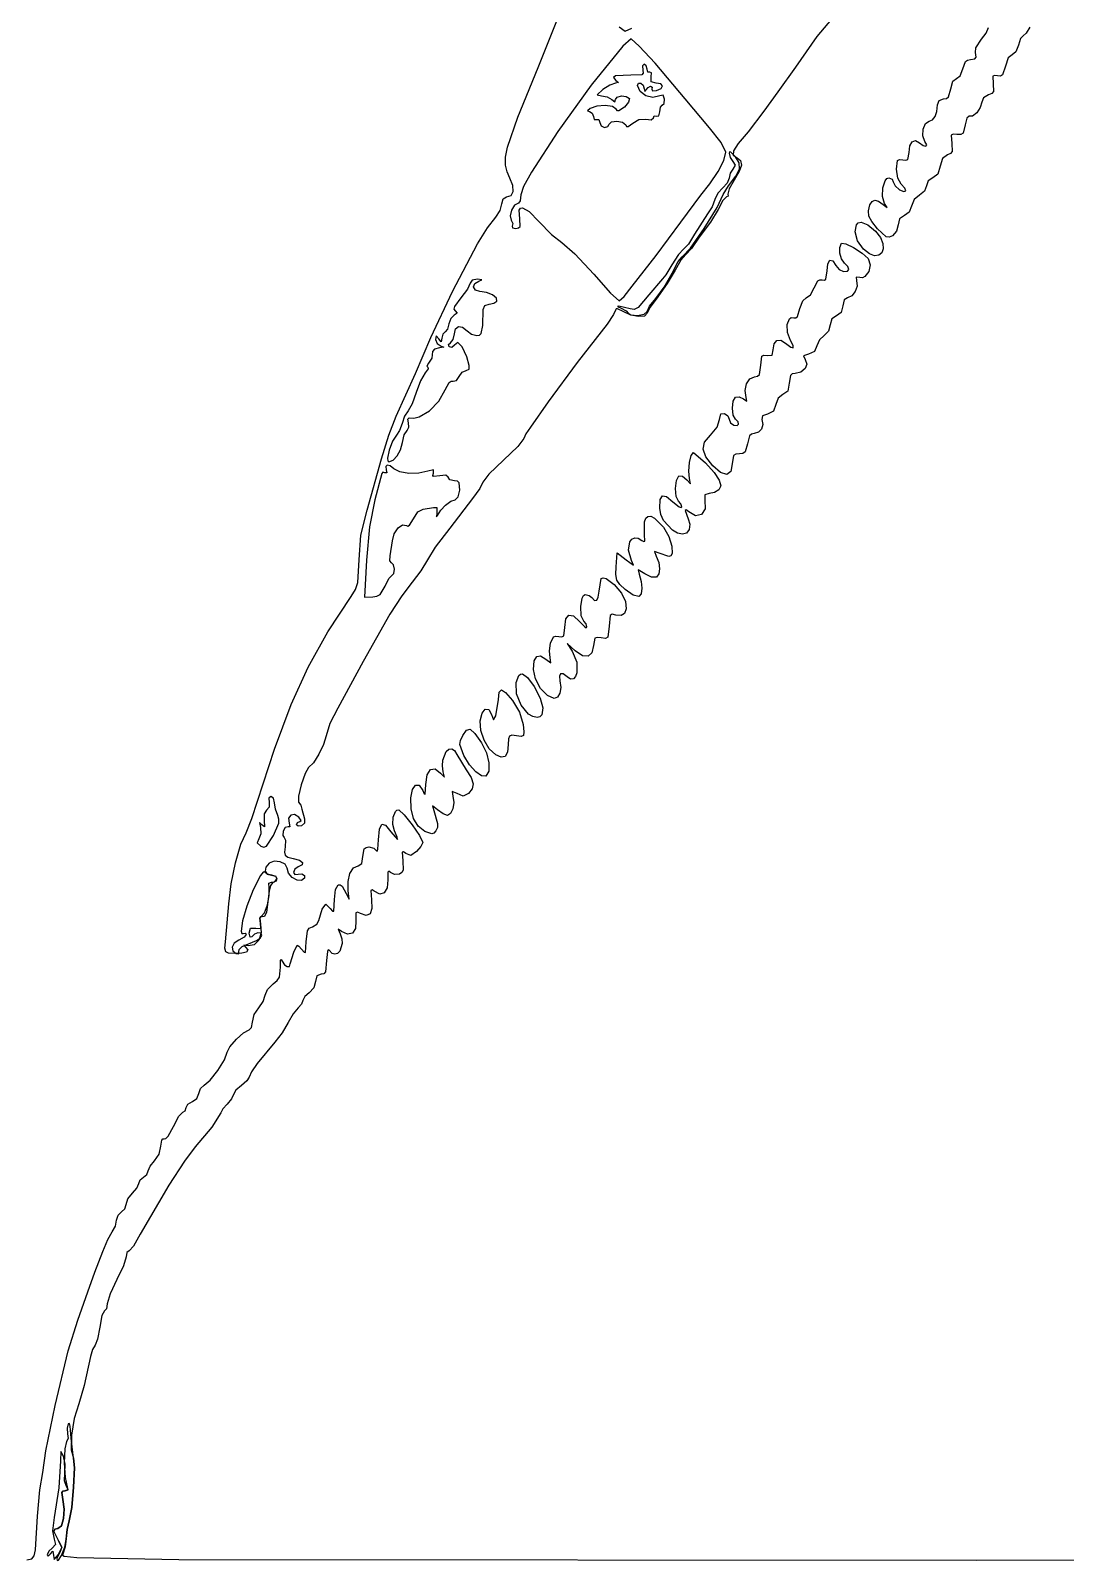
# Model space of a CAD drawing. Extents: x 0 to 397, y 0 to 706.
# Drawn here: x 111.4 to 227, y 0.3 to 171.3 of the extents above; entities that cross this region are included whole.
import ezdxf

# ---------------------------------------------------------------- set-up
doc = ezdxf.new("R2010")
doc.units = 0

msp = doc.modelspace()

# ---------------------------------------------------------------- linework, layer by layer
at = {"layer": 'Layer 1', "color": 7}
for points in [[(200.885596, 172.601196), (199.243723, 170.662504), (196.852593, 167.245497), (194.865748, 164.497709), (193.322344, 162.318599), (191.558454, 160.018486), (190.453311, 158.701059), (189.921917, 157.878271), (189.900111, 157.399308), (190.323731, 157.11336), (190.729922, 156.806035), (190.81127, 156.303381), (190.564535, 155.581124), (189.986475, 154.614986), (189.428072, 153.628178), (189.301733, 153.046182), (189.336041, 152.83866), (189.163444, 152.752318), (188.750473, 152.337804), (188.207063, 151.341206), (187.35969, 149.929388), (186.10627, 148.253693), (185.234997, 146.98744), (184.604494, 146.295069), (184.061084, 145.659981), (183.399404, 144.531179), (182.522707, 143.053745), (181.461595, 141.580544), (180.619778, 140.429871), (180.269558, 139.72846), (179.992776, 139.424018), (179.309958, 139.364349), (178.442394, 139.533743), (177.611376, 139.91649), (176.978801, 140.224554), (176.803487, 140.216429), (176.741778, 140.096054), (176.531781, 139.576738), (175.825128, 138.531264), (172.461875, 134.231473), (169.214201, 129.821748), (167.238997, 126.999524), (166.733731, 126.259704), (166.518977, 125.719645), (165.839924, 124.847314), (164.218159, 123.308761), (162.598687, 121.758786), (161.925102, 120.859423), (161.583789, 120.14443), (160.763051, 119.037325), (158.217052, 115.710628), (156.606268, 113.59396), (155.752545, 112.182848), (154.987546, 110.935645), (154.027814, 109.670716), (152.853427, 108.139913), (151.521943, 106.107393), (148.545644, 100.793057), (145.7019, 95.602282), (144.838211, 93.886326), (144.399444, 92.485488), (144.130489, 91.52779), (143.612528, 90.43307), (143.001897, 89.484467), (142.454931, 88.965117), (142.050758, 88.304264), (141.612057, 87.026866), (141.31451, 85.74378), (141.333803, 85.065861), (141.564784, 84.752727), (141.689403, 84.313386), (141.974095, 83.212366), (142.001435, 82.736424), (141.660475, 82.429551), (141.272596, 82.381221), (141.1112, 82.560432), (141.222193, 82.801865), (141.489025, 82.902274), (141.614129, 83.046031), (141.370139, 83.399338), (140.880483, 83.686654), (140.45909, 83.623793), (140.219995, 83.280871), (140.277233, 82.728002), (140.364501, 82.308681), (140.153055, 82.311371), (139.835863, 82.267935), (139.596724, 81.840059), (139.55858, 81.344495), (139.72443, 81.138384), (139.88168, 80.827498), (139.82356, 80.08005), (139.739649, 79.50107), (139.819018, 79.153964), (140.12335, 78.950196), (140.714325, 78.80123), (141.424114, 78.596139), (141.765074, 78.351923), (141.723975, 78.090972), (141.287589, 77.835676), (140.913865, 77.574488), (140.758422, 77.231015), (140.910602, 77.005898), (141.2763, 77.028168), (141.703691, 77.068737), (142.004081, 76.887056), (141.993233, 76.585872), (141.671764, 76.339192), (141.157618, 76.347036), (140.630143, 76.653561), (140.218754, 77.148272), (140.052866, 77.720671), (139.823219, 78.152587), (139.272962, 78.423272), (138.610125, 78.477065), (138.042737, 78.258304), (137.673582, 77.800547), (137.6086, 77.362733), (137.829565, 77.034391), (138.318257, 76.905048), (138.73798, 76.794353), (138.914319, 76.54151), (138.827199, 76.265384), (138.456546, 76.084839), (138.193858, 75.7822), (138.045206, 75.141158), (137.743625, 72.783366), (137.538049, 72.319474), (137.272975, 72.245909), (137.094205, 72.255561), (137.004335, 72.130242), (137.083886, 71.444397), (137.143589, 70.481628), (136.878614, 69.667851), (136.368965, 69.141479), (135.694647, 69.040921), (135.214957, 69.092206), (135.416305, 68.865943), (135.67752, 68.560343), (135.529591, 68.329853), (135.003108, 68.191106), (134.128665, 68.16074), (133.501663, 68.205531), (133.185116, 68.365616), (133.09922, 68.748611), (133.16417, 69.462138), (133.520829, 73.730046), (133.79766, 75.946991), (134.289003, 78.318453), (134.881416, 80.380088), (135.46146, 81.667551), (136.11507, 83.270574), (138.654101, 91.009818), (140.484137, 95.994262), (142.403073, 100.182046), (144.592766, 104.10626), (147.205793, 108.059579), (147.690934, 108.858114), (147.968014, 109.648314), (148.111374, 112.172617), (148.297288, 114.940646), (148.984852, 117.707351), (150.61257, 123.471744), (151.397986, 126.105849), (152.252988, 128.22825), (154.384825, 132.990753), (156.095269, 137.034956), (158.54443, 142.168978), (161.326394, 147.491428), (162.443779, 149.284257), (163.369375, 150.481839), (163.844214, 151.222761), (164.04177, 151.981145), (164.191701, 152.538182), (164.581873, 152.752318), (165.074478, 152.908047), (165.30617, 153.33987), (165.267525, 153.994736), (164.949115, 154.819597), (164.628065, 155.544823), (164.457365, 156.293217), (164.464034, 157.170959), (164.675095, 158.28423), (165.81847, 161.642081), (168.103656, 167.216216), (170.789002, 173.918645)], [(177.142181, 171.754705), (177.834331, 171.26796), (178.570932, 171.59666)], [(223.046007, 171.714135), (222.650808, 171.028908), (222.301646, 170.743996), (222.016204, 170.43311), (221.77389, 169.685662), (221.477909, 168.938214), (221.063395, 168.627328), (220.637504, 168.272389), (220.326442, 167.357327), (220.003253, 166.374223), (219.762135, 166.230201), (219.421566, 166.261599), (219.083064, 166.315271), (218.910391, 166.220015), (218.963307, 165.39447), (218.988266, 164.514025), (218.789674, 164.297309), (218.417913, 164.155867), (217.88341, 163.830165), (217.664026, 163.319783), (217.503925, 162.719912), (217.119028, 162.153014), (216.652441, 161.777476), (216.24727, 161.751685), (216.00178, 161.544428), (215.834872, 160.78472), (215.592955, 159.859913), (215.326673, 159.718416), (214.901774, 159.720389), (214.465862, 159.737196), (214.249488, 159.621744), (214.317927, 158.725908), (214.376267, 157.810537), (214.192365, 157.592333), (213.836385, 157.454496), (213.265502, 157.046244), (213.009473, 156.169678), (212.754591, 155.296024), (212.195967, 154.882744), (211.690524, 154.546415), (211.490411, 153.987041), (211.26234, 153.388244), (210.712536, 152.939996), (210.127497, 152.444784), (209.830591, 151.719384), (209.560583, 151.030188), (209.020965, 150.649761), (208.497266, 150.290854), (208.315409, 149.615769), (208.13073, 148.905142), (207.686759, 148.381046), (207.326853, 148.229737), (206.979218, 148.288442), (206.011063, 149.184321), (205.376989, 149.975189), (205.052212, 150.600593), (204.998634, 151.182142), (205.178154, 151.841445), (205.415993, 152.235724), (205.73572, 152.373126), (206.148316, 152.253947), (206.664761, 151.878487), (207.092636, 151.544362), (206.816455, 152.01219), (206.5673, 152.799232), (206.599894, 153.743404), (206.861947, 154.536168), (207.062681, 154.779354), (207.301172, 154.868986), (207.64372, 154.738458), (207.786242, 154.424838), (207.993499, 153.981485), (208.491798, 153.539718), (208.974922, 153.330042), (209.1802, 153.416467), (209.085375, 153.720446), (208.668187, 154.16343), (208.294463, 154.835693), (208.13902, 155.835245), (208.264521, 156.815968), (208.478646, 156.935482), (208.844576, 156.883348), (209.200981, 156.830382), (209.416165, 156.924756), (209.550132, 157.703557), (209.648816, 158.435098), (209.909921, 158.892595), (210.281027, 159.027037), (210.709713, 158.789408), (211.123235, 158.477045), (211.422589, 158.407967), (211.517553, 158.562594), (211.317903, 158.921347), (211.074601, 159.552412), (211.11166, 160.311998), (211.3754, 160.950669), (211.812145, 161.21899), (212.179827, 161.351827), (212.468664, 161.722625), (212.657489, 162.289809), (212.725134, 163.011808), (212.902361, 163.512841), (213.408465, 163.688436), (213.737177, 163.746534), (213.966472, 163.938908), (214.202215, 164.834964), (214.421335, 165.683792), (214.841802, 165.981493), (215.273029, 166.275445), (215.547358, 167.039827), (215.845059, 167.855582), (216.0945, 168.040399), (216.429303, 168.098514), (216.901761, 168.176566), (217.046664, 168.363097), (216.954259, 168.880755), (217.022323, 169.390475), (217.631923, 170.359115), (218.147155, 171.025601), (218.440138, 171.682033)], [(177.568337, 169.597467), (174.033981, 165.229718), (170.306446, 160.056542), (167.357382, 155.494754), (166.478417, 153.885883), (166.158438, 152.961163), (166.079724, 152.315447), (165.890679, 152.046762), (165.468785, 151.812098), (165.127224, 151.261655), (164.963926, 150.62575), (165.076821, 150.134705), (165.270011, 149.751632), (165.214757, 149.456666), (165.236409, 149.292712), (165.614454, 149.224538), (165.92066, 149.26869), (166.081841, 149.429326), (166.037788, 150.269114), (165.988746, 151.243889), (166.120915, 151.467596), (166.352422, 151.516228), (167.09809, 151.090397), (168.195025, 149.970663), (169.600184, 148.526964), (170.763249, 147.627512), (172.213608, 146.383705), (174.310079, 144.112785), (176.202866, 141.992589), (177.164053, 141.110644), (177.708963, 141.592892), (178.601271, 142.752473), (181.272859, 146.192058), (184.04393, 149.930094), (186.262198, 152.928707), (187.300837, 154.200345), (188.206225, 155.572558), (188.846302, 156.821408), (189.089008, 157.72296), (188.553623, 158.838047), (187.266557, 160.464045), (184.532527, 163.70678), (181.171832, 167.678179), (179.400583, 169.582717), (178.507785, 170.391218), (177.568337, 169.597467)], [(179.802127, 166.911063), (179.843209, 166.567942), (179.687077, 166.383572), (178.465804, 166.360377), (176.725991, 166.280561), (176.511094, 166.069864), (176.792225, 165.766298), (177.075374, 165.519442), (176.741778, 165.449857), (176.108982, 165.237881), (175.330666, 164.74677), (174.68839, 164.158689), (175.171916, 164.048975), (175.807093, 163.919153), (176.318444, 163.61788), (176.653539, 163.371024), (176.741778, 163.61788), (176.945116, 163.905323), (177.413864, 164.031469), (177.936124, 163.980277), (178.299998, 163.735708), (178.213612, 163.32459), (177.74014, 162.765569), (177.128026, 162.354891), (176.949415, 162.375391), (176.837381, 162.541907), (176.411583, 162.844167), (175.595294, 162.965285), (174.670591, 162.896764), (173.919554, 162.630102), (173.632966, 162.372354), (173.831359, 162.282616), (174.142862, 162.117295), (174.272332, 161.727343), (174.375961, 161.403008), (174.62511, 161.395379), (174.874259, 161.38775), (174.977888, 161.063415), (175.133331, 160.67505), (175.507055, 160.513434), (175.880779, 160.617063), (176.036222, 160.866212), (176.301087, 161.141605), (176.89678, 161.210126), (177.524951, 161.085436), (177.887248, 160.781193), (177.989763, 160.617311), (178.148304, 160.594617), (178.672885, 160.982982), (179.361066, 161.408873), (180.143969, 161.414076), (180.742501, 161.370332), (180.975114, 161.585879), (181.078743, 161.790446), (181.327892, 161.748157), (181.577041, 161.8076), (181.68067, 162.25651), (181.767012, 162.769449), (181.974534, 162.98288), (182.167327, 163.182552), (182.218304, 163.662683), (182.066786, 164.111549), (181.689842, 164.046858), (180.921541, 163.847743), (180.118878, 164.033497), (179.483365, 164.511153), (179.216516, 165.187743), (179.321704, 165.455281), (179.566427, 165.442889), (179.818228, 165.21473), (179.944649, 164.834964), (180.013882, 164.509703), (180.150319, 164.658575), (180.377243, 164.969946), (180.67243, 165.099548), (180.857595, 165.005577), (180.819186, 164.779578), (180.886831, 164.60804), (181.327539, 164.644464), (181.848394, 164.873682), (182.012458, 165.139941), (181.823832, 165.360427), (181.286617, 165.452326), (180.737606, 165.60208), (180.724642, 166.158235), (180.761066, 166.598943), (180.589528, 166.666588), (180.363529, 166.688681), (180.269558, 167.019013), (180.175631, 167.407378), (179.949941, 167.568994), (179.774566, 167.37576), (179.802127, 166.911063)], [(189.441786, 157.633002), (189.56614, 157.151151), (189.86512, 156.703432), (190.111976, 156.280098), (189.86512, 155.856764), (189.56614, 155.38391), (189.441786, 154.841469), (189.232192, 154.281258), (188.728116, 153.765496), (188.177474, 153.174196), (187.855696, 152.432348), (187.54534, 151.615976), (187.021729, 150.844847), (185.585217, 148.58989), (184.907354, 147.46519), (184.346966, 146.890559), (183.766558, 146.302081), (183.040629, 145.143955), (182.386579, 144.039495), (181.97912, 143.58009), (180.454766, 141.781275), (179.261627, 140.368311), (178.833382, 140.170061), (178.393132, 140.216352), (177.102494, 140.510128), (176.973707, 140.470253), (177.359139, 140.293257), (177.919792, 140.007684), (178.15289, 139.726343), (178.463555, 139.540826), (179.210518, 139.485749), (179.957438, 139.630696), (180.268852, 139.926721), (180.554955, 140.517668), (181.242167, 141.371347), (182.179101, 142.640819), (183.066029, 144.230965), (183.745568, 145.515298), (184.183277, 146.049536), (185.108493, 147.018722), (186.648931, 149.214352), (188.101924, 151.568533), (188.764805, 153.013374), (189.375111, 153.987041), (190.201967, 155.060886), (190.58611, 155.866378), (190.561073, 156.541826), (190.160395, 157.225543), (189.637975, 157.751535), (189.4929, 157.776307), (189.441786, 157.633002)], [(205.809627, 148.90986), (206.350458, 148.200577), (206.626176, 147.530581), (206.667671, 146.945507), (206.505834, 146.490994), (206.171555, 146.212676), (205.695724, 146.156191), (205.10923, 146.367175), (204.442965, 146.891264), (203.802662, 147.826407), (203.532974, 148.819858), (203.655664, 149.608719), (203.870951, 149.844273), (204.192493, 149.930094), (204.931342, 149.630453), (205.809627, 148.90986)], [(204.988007, 145.844219), (205.207214, 145.161781), (205.038013, 144.396066), (204.605419, 143.824819), (204.329417, 143.698917), (204.034448, 143.725787), (203.650846, 143.764593), (203.688726, 143.382182), (203.738313, 142.777426), (203.527153, 142.151736), (203.139252, 141.661579), (202.658614, 141.463422), (202.279818, 141.218991), (202.141794, 140.548316), (201.967742, 139.813612), (201.436238, 139.44906), (200.913597, 139.09756), (200.730682, 138.436234), (200.531142, 137.743643), (200.04982, 137.243139), (199.535735, 136.752469), (199.25607, 136.084263), (198.963837, 135.46333), (198.328969, 135.174449), (197.755749, 134.983243), (197.931036, 134.557087), (198.115434, 134.045989), (197.934608, 133.539323), (197.471008, 133.151454), (196.807085, 132.99675), (196.490296, 132.943282), (196.286252, 132.763211), (196.144568, 131.905255), (195.986523, 131.024412), (195.45912, 130.634901), (194.929821, 130.251079), (194.66537, 129.521181), (194.392099, 128.77629), (193.736505, 128.470608), (193.172413, 128.257045), (193.107855, 127.853247), (193.199054, 127.285462), (193.058246, 126.785476), (192.7274, 126.429556), (192.248488, 126.293968), (191.943335, 126.232298), (191.724436, 126.033971), (191.492485, 125.14744), (191.248627, 124.230393), (190.989048, 124.063077), (190.588314, 124.02878), (190.181666, 123.999009), (189.940217, 123.83612), (189.794564, 122.882252), (189.633664, 122.025431), (189.183905, 121.702739), (188.494698, 121.918738), (187.615454, 122.677993), (186.827453, 123.689419), (186.526649, 124.546394), (186.707453, 125.323862), (187.364276, 126.096765), (188.099422, 126.99388), (188.383452, 127.873002), (188.504764, 128.495655), (188.912619, 128.538342), (189.286343, 128.261499), (189.441786, 127.881469), (189.597229, 127.501439), (189.970953, 127.224596), (190.324646, 127.183812), (190.488037, 127.339646), (190.436984, 127.602174), (190.147342, 127.881469), (189.887086, 128.349572), (189.804133, 129.120161), (189.896666, 129.891146), (190.162864, 130.36044), (190.576144, 130.394042), (191.052923, 130.155123), (191.432556, 129.915102), (191.352079, 130.301879), (191.227526, 131.085145), (191.381183, 131.843871), (191.749946, 132.417125), (192.270713, 132.643972), (192.619373, 132.697545), (192.832997, 132.893166), (192.969566, 133.91997), (193.093744, 134.938617), (193.307704, 135.062872), (193.675122, 135.011112), (194.237053, 135.032985), (194.380678, 135.654932), (194.487261, 136.331119), (194.779317, 136.692452), (195.215307, 136.71697), (195.75369, 136.382713), (196.32018, 135.938037), (196.614512, 135.851871), (196.612578, 136.11006), (196.290265, 136.69845), (195.95414, 137.568218), (195.928536, 138.45912), (196.174725, 139.101777), (196.38764, 139.245833), (196.653979, 139.226809), (196.879928, 139.218982), (197.071448, 139.385119), (197.360594, 140.253041), (197.661117, 141.110379), (198.06615, 141.463422), (198.516868, 141.785861), (198.927634, 142.561267), (199.346734, 143.346242), (199.582279, 143.481571), (199.844151, 143.454148), (200.101828, 143.413314), (200.265941, 143.548957), (200.377904, 144.472971), (200.471622, 145.260124), (200.709604, 145.650235), (201.027093, 145.603321), (201.359332, 145.079397), (201.719651, 144.628855), (202.229988, 144.412999), (202.662621, 144.450614), (202.823229, 144.635866), (202.709265, 144.94243), (202.318183, 145.34398), (201.991169, 145.815143), (201.8108, 146.458979), (201.803337, 147.096531), (201.995038, 147.548842), (202.481045, 147.490061), (203.355262, 147.064831), (204.297609, 146.455451), (204.988007, 145.844219)], [(160.51399, 143.114423), (160.202443, 142.436648), (159.453539, 141.460953), (158.73643, 140.484728), (158.685189, 140.193829), (158.8263, 140.005391), (159.048771, 139.751346), (158.726464, 139.533021), (158.33272, 139.159605), (158.134502, 138.549123), (157.984925, 137.962585), (157.707288, 137.646717), (157.445615, 137.387381), (157.333696, 136.936222), (157.268962, 136.544418), (156.98621, 136.877308), (156.703591, 137.208963), (156.638724, 136.814866), (156.816436, 136.349817), (157.250793, 136.062038), (157.560797, 135.926968), (157.074404, 135.859896), (156.513884, 135.72734), (156.280654, 135.466196), (156.203352, 134.710281), (155.854851, 134.143278), (155.67683, 133.831776), (155.763129, 133.702306), (155.795452, 133.52089), (155.488315, 133.084945), (154.964527, 132.182538), (154.476195, 130.880082), (154.015996, 129.62212), (153.56003, 128.826914), (153.175414, 128.220312), (152.887635, 127.415802), (152.612292, 126.644453), (152.258632, 126.117579), (151.820212, 125.439793), (151.450285, 124.43227), (151.269867, 123.517748), (151.28854, 123.227469), (151.39997, 123.118966), (151.892873, 123.29896), (152.353662, 123.77919), (152.719134, 124.470029), (152.926088, 125.281848), (153.139166, 126.14514), (153.451727, 126.642513), (153.654442, 126.987309), (153.603422, 127.483183), (153.530264, 127.89289), (153.679622, 128.030341), (154.214231, 128.022128), (154.792014, 128.168294), (155.973958, 128.843715), (157.019178, 129.896498), (157.721399, 131.166538), (158.144998, 131.97753), (158.372572, 132.15064), (158.5977, 132.154316), (158.993693, 132.227033), (159.284911, 132.661964), (159.598619, 133.147563), (160.046206, 133.349528), (160.394001, 133.493638), (160.375348, 133.907623), (160.149923, 134.877762), (159.606998, 135.993599), (159.113991, 136.473862), (158.755392, 136.180219), (158.446314, 135.903905), (158.151789, 135.96573), (158.081101, 136.225771), (158.309127, 136.425752), (158.62063, 136.787482), (158.7501, 137.435756), (158.87618, 138.006357), (159.203905, 138.262006), (159.657506, 138.185403), (160.161212, 137.759253), (160.659114, 137.385529), (161.239302, 137.230086), (161.542834, 137.288234), (161.744832, 137.480691), (161.907463, 138.376614), (161.952971, 140.140505), (162.149733, 140.585446), (162.631716, 140.757866), (163.160619, 140.856247), (163.501667, 141.093005), (163.450404, 141.435404), (163.014569, 141.785905), (162.345768, 142.05895), (161.595607, 142.168978), (161.083186, 142.319735), (160.883966, 142.668335), (161.012697, 143.059268), (161.484129, 143.337026), (161.794133, 143.472096), (161.30774, 143.539168), (160.744839, 143.432893), (160.51399, 143.114423)], [(186.800184, 123.009958), (187.768124, 121.92958), (188.328904, 121.090007), (188.499356, 120.457405), (188.296316, 119.997939), (187.810496, 119.71069), (187.213287, 119.591186), (186.724734, 119.431819), (186.730687, 118.851763), (186.759543, 117.86947), (186.363313, 117.248167), (185.699655, 117.10199), (184.926228, 117.545074), (184.630671, 117.767043), (184.517843, 117.686758), (184.854261, 116.771431), (185.039999, 116.144501), (184.992903, 115.559639), (184.68437, 115.150443), (184.231139, 115.026823), (183.690488, 115.147298), (183.119696, 115.470386), (182.116797, 116.558475), (181.799248, 117.240512), (181.68067, 117.959235), (181.750151, 118.909255), (181.988866, 119.326603), (182.442224, 119.23251), (183.155635, 118.64821), (183.857928, 118.092012), (184.071623, 118.013855), (184.150116, 118.093291), (184.046487, 118.438307), (183.797338, 118.709241), (183.535224, 119.233883), (183.45382, 120.126394), (183.550085, 121.019501), (183.820974, 121.545929), (184.240383, 121.518545), (184.720911, 121.12577), (185.137277, 120.68321), (185.023947, 121.274643), (184.946755, 122.077929), (185.026064, 123.036857), (185.214646, 123.840342), (185.465272, 124.1773), (186.800184, 123.009958)], [(151.123745, 122.218677), (151.174413, 121.888653), (150.985103, 121.886712), (150.736174, 121.955107), (150.627739, 121.816862), (149.870325, 118.88563), (149.26606, 115.841906), (148.908652, 112.120054), (148.695927, 108.000312), (149.620911, 108.027476), (150.087355, 108.09732), (150.447867, 108.299159), (151.009445, 109.236799), (151.42149, 110.071692), (151.760509, 110.418958), (151.963048, 110.626215), (152.047318, 111.124514), (151.949643, 111.622813), (151.714648, 111.83007), (151.537377, 112.063168), (151.578123, 112.62382), (151.822246, 114.289991), (152.02253, 115.07904), (152.440533, 115.731398), (152.936919, 116.092648), (153.372352, 116.008373), (153.54518, 115.937448), (153.737918, 116.041578), (154.155872, 116.749206), (154.654612, 117.527038), (155.236431, 117.827296), (156.402362, 118.031554), (156.786141, 118.013916), (156.780188, 117.414193), (156.738251, 116.98936), (156.854271, 117.12174), (157.228238, 117.7224), (157.765849, 118.292698), (158.339974, 118.718667), (158.823478, 118.886336), (159.168318, 119.194178), (159.35335, 119.94467), (159.272608, 120.788603), (159.072412, 120.955213), (158.735989, 121.002298), (158.247656, 121.117171), (158.044544, 121.393176), (157.799892, 121.61966), (157.118149, 121.551926), (156.420222, 121.47383), (156.336652, 121.600196), (156.39566, 121.851082), (156.395042, 122.216207), (155.759954, 122.063807), (154.777924, 121.852399), (153.658676, 121.838867), (152.64612, 122.005714), (151.984171, 122.335446), (151.559217, 122.664268), (151.233018, 122.748814), (151.06729, 122.597483), (151.123745, 122.218677)], [(182.121642, 115.81752), (182.721277, 114.771919), (183.051565, 113.702968), (183.065412, 112.87082), (182.938952, 112.624844), (182.715721, 112.535626), (181.630928, 112.915215), (181.098101, 113.118195), (181.301081, 112.585368), (181.573464, 111.878985), (181.666427, 111.181664), (181.579538, 110.598114), (181.31237, 110.233044), (180.781703, 110.249448), (180.022966, 110.608753), (179.270888, 111.035173), (179.386907, 110.550897), (179.623864, 109.763728), (179.694001, 108.98959), (179.599831, 108.372746), (179.343869, 108.057462), (178.734753, 108.237511), (177.826923, 108.862854), (177.235706, 109.412642), (176.911685, 109.911266), (176.791724, 110.515393), (176.812686, 111.381689), (176.918167, 112.957901), (177.933462, 112.15639), (178.755699, 111.566148), (178.550824, 112.098534), (178.201447, 113.26199), (178.35587, 114.188082), (178.583445, 114.485501), (178.890698, 114.63164), (179.262202, 114.595853), (179.682535, 114.347494), (179.903215, 114.205186), (180.020805, 114.252023), (179.991569, 115.009305), (179.971124, 116.405738), (180.125198, 116.81523), (180.374906, 117.026975), (180.709827, 117.037024), (181.119538, 116.84143), (182.121642, 115.81752)], [(177.869609, 107.516653), (177.919053, 106.695706), (177.752134, 106.164544), (177.373019, 105.929053), (176.785875, 105.995122), (176.38061, 106.082291), (176.154932, 105.961696), (176.036222, 104.757224), (175.905341, 103.525147), (175.640934, 103.392767), (175.154277, 103.449829), (174.688902, 103.505523), (174.42213, 103.416227), (174.272332, 102.59787), (174.118416, 101.773477), (173.693732, 101.387268), (173.053875, 101.455812), (172.254442, 101.995678), (171.330516, 102.834231), (171.919303, 101.961811), (172.416306, 100.719817), (172.430875, 99.545061), (172.283508, 99.115158), (172.047047, 98.860777), (171.731996, 98.834822), (171.348861, 99.090198), (170.911306, 99.422565), (170.607498, 99.444343), (170.469584, 99.173691), (170.52971, 98.628764), (170.620832, 97.890086), (170.527108, 97.261441), (170.274966, 96.824421), (169.890829, 96.660616), (169.135818, 96.986517), (168.381469, 97.8015), (167.801479, 98.861488), (167.56955, 99.922401), (167.663841, 100.865735), (167.938379, 101.378625), (168.380664, 101.450917), (168.978193, 101.072458), (169.514327, 100.668262), (169.445623, 101.20863), (169.378463, 101.997442), (169.486193, 102.865628), (169.817143, 103.551164), (170.06826, 103.649358), (170.407649, 103.609637), (170.761276, 103.561329), (170.971035, 103.678517), (171.09733, 104.610468), (171.209811, 105.564044), (171.531776, 105.996489), (172.040008, 105.898378), (172.711289, 105.260285), (173.301222, 104.666957), (173.483609, 104.582472), (173.554076, 104.665502), (173.459443, 105.026261), (173.213998, 105.303677), (172.911281, 105.922527), (172.852312, 106.936598), (173.01308, 107.883862), (173.168361, 108.188057), (173.369573, 108.30229), (173.792686, 108.198661), (174.095943, 107.949512), (174.39129, 107.629818), (174.641558, 107.655472), (174.820191, 108.003388), (174.90063, 108.650482), (175.158158, 110.072177), (175.370409, 110.173854), (175.708078, 110.071141), (176.58122, 109.420684), (177.420694, 108.457093), (177.869609, 107.516653)], [(167.66727, 98.001172), (168.334891, 96.718924), (168.618271, 95.612954), (168.503585, 94.836787), (168.292647, 94.620356), (167.977009, 94.543948), (167.495434, 94.647674), (167.023714, 94.934413), (166.197949, 95.910301), (165.675926, 97.178356), (165.633857, 98.44532), (165.924838, 99.223945), (166.116848, 99.392537), (166.344043, 99.413078), (166.916508, 99.007295), (167.66727, 98.001172)], [(165.225693, 96.456358), (166.000085, 95.144464), (166.425491, 93.759017), (166.516524, 92.949121), (166.46584, 92.542153), (166.209244, 92.429733), (165.68254, 92.50348), (165.174017, 92.56908), (164.892803, 92.473185), (164.772654, 92.145846), (164.747326, 91.517113), (164.666005, 90.668246), (164.415318, 90.200413), (163.985177, 90.105179), (163.365495, 90.374112), (162.628712, 91.054191), (162.050382, 92.007386), (161.695692, 93.091418), (161.629827, 94.164006), (161.842591, 95.038603), (162.197138, 95.48785), (162.582972, 95.450328), (162.889597, 94.864623), (163.110348, 94.272838), (163.370786, 94.739387), (163.664298, 96.572422), (163.746589, 97.391148), (163.990309, 97.647998), (164.461372, 97.338043), (165.225693, 96.456358)], [(161.763177, 91.699146), (162.311118, 90.578277), (162.591764, 89.469545), (162.581236, 88.551777), (162.255655, 88.003797), (161.769306, 88.019936), (161.132674, 88.473168), (160.44511, 89.269829), (159.805965, 90.316256), (159.36142, 91.512703), (159.430669, 91.973508), (159.683903, 92.53135), (160.097243, 93.144367), (160.509889, 93.238669), (161.02936, 92.771261), (161.763177, 91.699146)], [(158.999867, 90.398806), (160.046912, 88.68995), (160.601573, 87.828119), (160.827125, 87.131685), (160.728099, 86.555307), (160.309026, 86.05364), (159.721518, 85.769345), (159.043259, 86.032473), (158.488515, 86.284092), (158.566655, 85.746723), (158.665626, 85.038367), (158.568904, 84.344695), (158.319452, 83.817314), (157.96023, 83.60783), (157.478159, 83.789114), (156.865913, 84.225192), (156.297852, 84.658006), (156.437287, 84.136997), (156.867941, 82.698148), (156.839818, 82.247821), (156.660949, 81.860168), (156.456508, 81.613813), (156.227164, 81.526308), (155.444923, 81.819246), (154.708703, 82.414228), (154.187754, 83.269957), (153.903013, 84.336427), (153.875414, 85.563631), (154.070494, 86.515062), (154.408152, 86.998379), (154.8107, 86.966288), (155.200448, 86.371493), (155.372592, 85.997256), (155.475879, 85.96205), (155.552873, 87.058352), (155.701012, 88.139258), (156.06568, 88.742558), (156.585195, 88.820726), (157.197877, 88.326236), (157.62002, 87.876444), (157.501619, 88.483928), (157.397804, 89.15203), (157.439453, 89.77725), (157.834553, 90.739811), (158.125712, 90.997536), (158.437748, 91.053149), (158.739515, 90.866842), (158.999867, 90.398806)], [(138.032506, 85.041873), (138.027303, 84.509222), (137.764395, 84.187444), (137.48257, 83.791936), (137.478292, 83.018338), (137.527284, 82.321954), (137.235228, 82.549496), (136.95499, 82.81699), (137.06025, 82.267979), (137.103862, 81.553339), (136.887389, 80.973637), (136.700196, 80.519215), (137.100114, 80.146019), (137.443852, 80.033511), (137.754517, 80.160616), (138.541212, 81.356048), (139.11699, 82.724738), (139.140246, 83.187131), (139.005115, 83.588074), (138.748425, 84.28168), (138.641754, 84.995659), (138.526087, 85.510362), (138.247701, 85.724498), (138.021967, 85.523944), (138.032506, 85.041873)], [(110.961607, 0.373411), (111.532484, 0.504269), (111.799289, 0.845736), (111.941046, 1.498751), (112.171057, 5.259717), (112.411651, 8.196946), (112.75314, 10.168975), (113.073816, 12.555342), (114.135325, 17.638344), (115.565839, 23.754721), (116.659804, 27.16335), (117.793633, 30.338352), (118.573272, 32.547448), (119.457686, 34.840505), (119.998186, 36.184545), (120.510376, 37.069003), (120.858215, 37.676134), (121.002854, 38.354174), (121.158297, 38.928055), (121.532021, 39.285508), (121.905745, 39.616193), (122.061188, 40.12653), (122.268445, 40.754784), (122.766744, 41.369015), (123.265043, 41.941088), (123.4723, 42.467918), (123.627743, 42.877185), (124.001467, 43.166066), (124.375191, 43.452036), (124.530634, 43.854688), (124.737891, 44.385178), (125.23619, 44.978639), (125.737796, 45.728645), (125.941746, 46.641634), (126.041626, 47.316631), (126.154124, 47.458949), (126.297346, 47.446321), (126.490002, 47.487987), (126.751416, 47.764042), (127.343333, 48.836619), (127.937984, 49.973711), (128.398492, 50.446698), (128.656637, 50.590102), (128.76397, 50.93459), (128.971227, 51.333538), (129.469526, 51.607338), (129.977085, 51.940669), (130.175082, 52.506569), (130.356498, 53.073263), (130.792443, 53.432258), (131.466812, 54.003213), (132.315474, 55.096621), (133.042032, 56.28336), (133.350084, 57.134311), (133.659062, 57.744137), (134.37755, 58.573601), (135.192875, 59.304573), (135.792366, 59.618926), (136.060654, 59.877997), (136.172308, 60.500871), (136.379565, 61.331002), (136.877864, 62.088372), (137.376163, 62.791591), (137.58342, 63.49137), (137.848974, 64.157944), (138.48759, 64.781126), (138.932184, 65.129528), (139.19663, 65.507761), (139.312738, 66.641325), (139.321645, 67.434105), (139.391517, 67.480319), (139.504649, 67.291848), (139.76598, 66.893258), (140.062303, 66.693668), (140.305047, 66.72129), (140.405644, 67.004333), (140.78488, 68.327251), (141.181006, 69.088237), (141.375778, 69.000699), (141.666825, 68.635579), (141.940934, 68.302369), (142.092011, 68.289504), (142.169534, 69.462138), (142.309719, 70.710266), (142.52568, 71.001617), (142.87509, 71.158294), (143.373389, 71.438797), (143.580646, 71.853973), (143.979991, 73.111273), (144.390536, 73.664782), (144.861936, 73.196998), (145.120252, 72.893157), (145.265822, 72.914423), (145.344536, 74.191832), (145.46044, 75.319636), (145.763769, 75.832647), (145.964912, 75.847846), (146.187946, 75.696436), (146.666395, 74.876574), (146.983543, 74.222833), (146.878415, 75.192311), (146.854905, 76.229384), (147.066049, 77.114819), (147.464451, 77.731767), (148.002718, 77.963382), (148.38826, 78.232199), (148.519538, 79.021716), (148.664133, 79.853831), (148.87241, 80.028291), (149.195813, 80.08005), (149.72551, 79.950448), (150.049889, 79.639077), (150.121117, 79.598365), (150.18368, 79.813703), (150.255559, 80.852987), (150.357385, 82.080086), (150.6172, 82.634912), (151.045886, 82.524377), (151.654323, 81.755393), (152.371389, 80.913709), (152.35714, 81.16896), (152.038851, 81.859815), (151.855054, 82.591791), (151.910176, 83.407143), (152.14958, 84.037618), (152.321314, 84.199697), (152.518629, 84.214961), (153.133946, 83.654165), (154.025388, 82.535297), (154.833553, 81.346446), (155.199037, 80.575703), (155.01008, 80.117092), (154.523467, 79.55688), (153.860509, 79.136016), (153.30603, 79.354386), (153.044991, 79.532263), (152.916872, 79.483326), (152.992057, 78.527474), (153.02932, 77.483736), (152.878502, 77.210791), (152.598004, 77.040868), (152.055388, 76.998887), (151.590823, 77.220432), (151.401062, 77.35382), (151.292726, 77.273392), (151.288845, 76.3847), (151.226789, 75.505787), (150.909344, 74.963622), (150.404706, 74.815555), (149.781072, 75.118933), (149.536994, 75.27404), (149.414095, 75.19456), (149.473097, 74.145971), (149.509466, 73.188162), (149.314259, 72.612048), (148.892171, 72.423483), (148.247899, 72.62832), (147.913802, 72.772739), (147.739149, 72.718455), (147.744485, 71.812698), (147.686028, 70.965308), (147.338217, 70.44458), (146.788462, 70.314047), (146.124175, 70.637241), (145.743484, 70.879512), (145.974245, 70.347611), (146.169578, 69.814647), (146.213527, 69.291845), (145.950961, 68.430879), (145.696287, 68.169792), (145.393914, 68.073019), (145.069762, 68.179099), (144.749752, 68.526571), (144.63521, 68.587436), (144.545141, 68.399394), (144.464355, 67.380042), (144.343043, 66.11035), (144.154147, 65.883078), (143.845229, 65.841577), (143.375814, 65.677624), (143.227868, 65.050649), (143.020611, 64.328248), (142.522312, 63.770418), (142.024013, 63.341351), (141.816756, 62.928689), (141.659461, 62.514881), (141.281239, 62.08308), (140.735756, 61.417256), (140.177044, 60.440546), (139.499622, 59.299265), (138.669271, 58.237095), (136.711, 55.881993), (136.064777, 54.925121), (135.81953, 54.359006), (135.560459, 53.92919), (134.937585, 53.412855), (134.314711, 52.877206), (134.05564, 52.401088), (133.848383, 51.906934), (133.350084, 51.328643), (132.851785, 50.784042), (132.644528, 50.371204), (131.619399, 48.763594), (129.790201, 46.556968), (128.580625, 44.95099), (126.819722, 42.258632), (123.633872, 36.77655), (122.88907, 35.46845), (122.388213, 34.924466), (122.157232, 34.733789), (122.061188, 34.275354), (121.752154, 33.256223), (121.009204, 31.717714), (120.264401, 30.136519), (119.95087, 29.015434), (119.857207, 28.454782), (119.640778, 28.221684), (119.362965, 27.685373), (119.121136, 26.396058), (118.876352, 25.047255), (118.591616, 24.367584), (118.311599, 23.913471), (118.078677, 23.106403), (117.379207, 19.880072), (116.771282, 17.814733), (116.265834, 16.189352), (115.966463, 14.325582), (115.919836, 12.694645), (116.172618, 11.767765), (116.280435, 10.687091), (116.196166, 8.525427), (115.982911, 6.228627), (115.703776, 4.742544), (115.459918, 3.789955), (115.358406, 2.775454), (115.251117, 1.827451), (114.993281, 1.034495), (114.968675, 0.915793), (115.126186, 0.811722), (116.563529, 0.643628), (127.959283, 0.440681), (217.089351, 0.352222), (306.688833, 0.440902)], [(136.273555, 75.274508), (135.555465, 73.457497), (135.075168, 71.804099), (134.91396, 70.668027), (134.978418, 70.404524), (135.153132, 70.402997), (135.374633, 70.45459), (135.466752, 70.306688), (135.233654, 69.999639), (134.673001, 69.668513), (134.146315, 69.304286), (133.906239, 68.862106), (133.973608, 68.445393), (134.36926, 68.157565), (134.652673, 68.143542), (134.645838, 68.339598), (134.675835, 68.61778), (135.04139, 68.943686), (136.613281, 69.63006), (137.049358, 69.876299), (137.230642, 70.19133), (137.103173, 70.420123), (136.795623, 70.457986), (136.420272, 70.321158), (136.089405, 70.025877), (135.904858, 70.000124), (135.824822, 70.433688), (135.972283, 71.000118), (136.565303, 70.999544), (137.131555, 70.97776), (137.070481, 71.561872), (136.994148, 72.096507), (137.147739, 72.318934), (137.510847, 72.697939), (137.84624, 73.595461), (138.054103, 74.652263), (138.034623, 75.509105), (138.007944, 76.017944), (138.287918, 76.126467), (138.647531, 76.182956), (138.891521, 76.464076), (138.811132, 76.781928), (138.34789, 76.905048), (137.810521, 77.021994), (137.509689, 77.302982), (137.371064, 77.266127), (137.09178, 76.871358), (136.273555, 75.274508)], [(115.597237, 15.606695), (115.459124, 15.095476), (115.526328, 14.4898), (115.578804, 13.953886), (115.405325, 13.610325), (115.197793, 12.809772), (115.148944, 11.23313), (115.247865, 9.579759), (115.483642, 8.549019), (115.541057, 8.229446), (115.227525, 8.113338), (114.987443, 8.066959), (114.871352, 7.908462), (114.981639, 7.138965), (115.142539, 6.067926), (115.079006, 5.010082), (114.830529, 4.201939), (114.436597, 3.880002), (114.081168, 3.807368), (113.975208, 3.572776), (114.517383, 2.517573), (114.871484, 1.798083), (114.693772, 1.310367), (114.311361, 0.54625), (114.364555, 0.324916), (114.487017, 0.339731), (114.845599, 0.885093), (115.198824, 1.796903), (115.358406, 2.689729), (115.459918, 3.764688), (115.703776, 4.742544), (115.982536, 6.227365), (116.196077, 8.52406), (116.281031, 10.68595), (116.174029, 11.766354), (115.93167, 14.004731), (115.815518, 15.347183), (115.715076, 15.63187), (115.597237, 15.606695)], [(114.720583, 11.464729), (114.525277, 8.432514), (114.007972, 5.122486), (113.831539, 3.632396), (114.01785, 2.689729), (114.183038, 2.088639), (113.811122, 1.69419), (113.410542, 1.344631), (113.24703, 0.951945), (113.343647, 0.786315), (113.594516, 1.057778), (113.873167, 1.356272), (113.942002, 0.890914), (114.027066, 0.412327), (114.496569, 0.979109), (114.869367, 1.763334), (114.496569, 2.547559), (113.974193, 3.576789), (114.082827, 3.807936), (114.436597, 3.880002), (114.830529, 4.201939), (115.079006, 5.010082), (115.142539, 6.067926), (114.981639, 7.138965), (114.871881, 7.913225), (114.995381, 8.068745), (115.24975, 8.113338), (115.597589, 8.214585), (115.400387, 8.592058), (115.17893, 9.229924), (115.204595, 10.091364), (115.247678, 11.071205), (115.067717, 11.993896), (114.781967, 12.51076), (114.720583, 11.464729)]]:
    msp.add_lwpolyline(points, dxfattribs=at)

doc.saveas('drawing.dxf')
